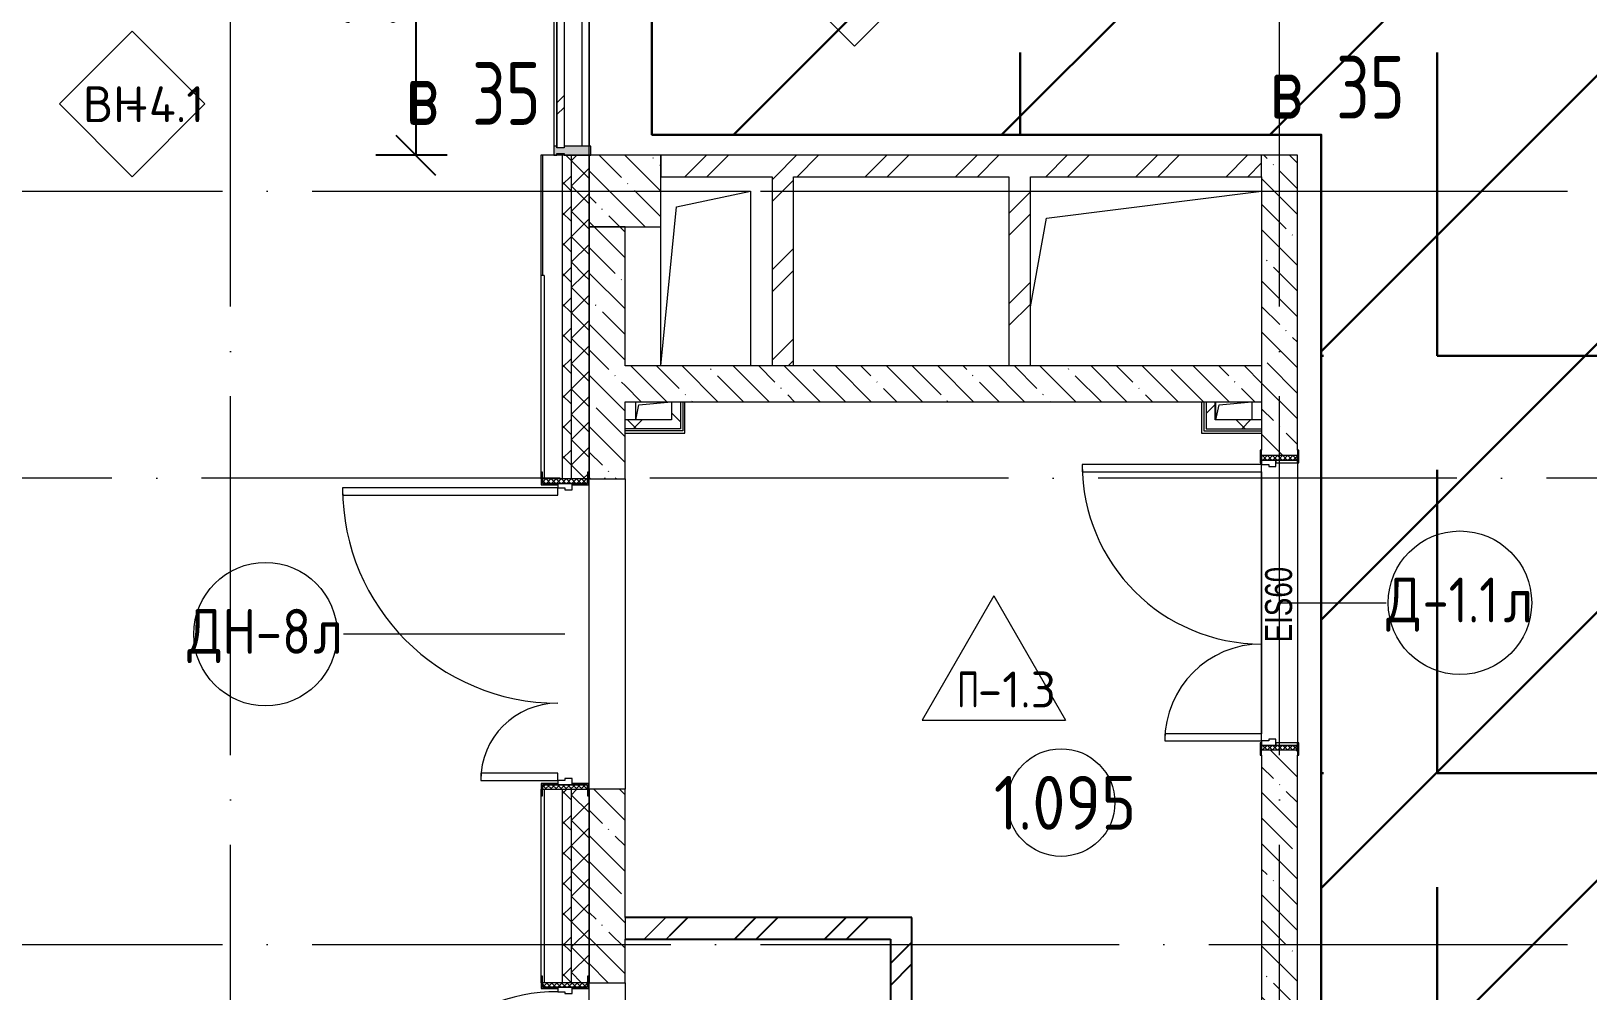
# Model space of a CAD drawing. Header units: millimetres. Extents: x -68946 to 690821, y -552984 to 293768.
# Drawn here: x 145676 to 154358, y 5767 to 11116 of the extents above; entities that cross this region are included whole.
import ezdxf

# ---------------------------------------------------------------- set-up
doc = ezdxf.new("R2010")
doc.units = ezdxf.units.MM
doc.linetypes.add('ADSK_Линия сетки', pattern=[2500, 2000, -250, 0, -250])
doc.linetypes.add('ADSK_Скрыто', pattern=[600, 300, -300])
doc.layers.get('Defpoints').update_dxf_attribs({"color": 250})
for name, color, linetype, lineweight in [('0) блоки', 250, 'Continuous', 25), ('1.2) Стяжка 6 вып.', 30, 'Continuous', 30), ('1.2) Тепло-звук изол. + пденка 6 вып.', 200, 'Continuous', 30), ('1.4) Стяжка 6 вып.', 30, 'Continuous', 30), ('A-____-____-DIMS', 250, 'Continuous', 9), ('A-AREA-____-IDEN', 250, 'Continuous', 9), ('A-DETL-GENF-OTLN', 250, 'Continuous', 5), ('A-DOOR-____-IDEN', 250, 'Continuous', 9), ('A-DOOR-____-MCUT', 250, 'Continuous', 5), ('A-DOOR-____-OTLN', 250, 'Continuous', 5), ('A-DOOR-FRAM-MCUT', 250, 'Continuous', 5), ('A-DOOR-FRAM-OTLN', 250, 'Continuous', 5), ('A-FLOR-____-IDEN', 250, 'Continuous', 9), ('A-FLOR-____-OTLN', 250, 'Continuous', 9), ('A-GLAZ-____-MCUT', 250, 'Continuous', 9), ('A-GLAZ-____-OTLN', 250, 'Continuous', 5), ('A-GLAZ-CWMG-MCUT', 250, 'Continuous', 9), ('A-GLAZ-CWMG-OTLN', 250, 'Continuous', 5), ('A-WALL-____-IDEN', 250, 'Continuous', 9), ('A-WALL-____-MCUT', 250, 'Continuous', 13), ('A-WALL-____-PATT', 250, 'Continuous', 13), ('A-WALL-FNSH-MCUT', 250, 'Continuous', 13), ('G-____-____-SYMB', 250, 'ADSK_Скрыто', 9), ('I-WALL-____-OTLN', 250, 'Continuous', 9), ('S-COLS-____-MCUT', 250, 'Continuous', 25), ('S-COLS-____-OTLN', 250, 'Continuous', 9), ('S-GRID-____-OTLN', 250, 'Continuous', 9)]:
    doc.layers.add(name, color=color, linetype=linetype, lineweight=lineweight)
doc.styles.add('Arial Narrow', font='ARIALN.TTF', dxfattribs={"width": 0.9, "height": 150})
doc.styles.add('GOST Common_1', font='', dxfattribs={"width": 0.9, "height": 250})
doc.styles.add('GOST Common_2', font='', dxfattribs={"width": 0.8, "height": 350})
doc.styles.add('ISOCPEUR_1', font='isocpeur.ttf', dxfattribs={"width": 0.9, "height": 250})
doc.styles.add('ISOCPEUR_2', font='isocpeur.ttf', dxfattribs={"height": 160})
doc.styles.get("Standard").update_dxf_attribs({"font": 'ГОСТ тип А.ttf'})
doc.styles.get('GOST Common_1').set_extended_font_data('GOST Common')
doc.styles.get('GOST Common_2').set_extended_font_data('GOST Common')
doc.dimstyles.new('А3', dxfattribs={"dimtxt": 333, "dimasz": 222, "dimexe": 222, "dimexo": 111, "dimgap": 111, "dimtad": 1, "dimtoh": 1, "dimdec": 0, "dimrnd": 0.0015, "dimzin": 0, "dimdsep": 46, "dimtxsty": 'Standard', "dimblk": 'OBLIQUE', "dimcen": 0, "dimclrd": 7, "dimclre": 7, "dimclrt": 7, "dimadec": 0, "dimazin": 0, "dimtfac": 1, "dimtdec": 0, "dimtofl": 0, "dimtmove": 0, "dimatfit": 3, "dimfxl": 1, "dimtolj": 1, "dimtzin": 0, "dimarcsym": 0})
pattern_1 = [(45, (12287.9, -0.0006), (-251.4472, 251.4472), []), (45, (12287.9, 381), (-251.4472, 251.4472), [])]
pattern_2 = [(45, (12287.91, -0.0006), (-70.71068, 70.71068), []), (135, (12287.91, -0.0006), (-70.71068, -70.71068), [])]
pattern_3 = [(135, (12287.91, -0.0006), (-84.85281, -84.85281), []), (225, (12287.91, -0.0006), (84.85281, -84.85281), [])]
pattern_4 = [(135, (12287.91, -0.0006), (-142.5612, -142.5612), []), (135, (12430.48, -0.0006), (-142.5612, -142.5612), [252.016, -50.403, 3.353, -47.05])]
pattern_5 = [(45, (12287.91, -0.0006), (-141.42136, 141.42136), []), (135, (12287.91, -0.0006), (-141.42136, -141.42136), [])]

# ---------------------------------------------------------------- blocks, each defined once
blk = doc.blocks.new('Дверь_СКБ_1Ст_Наружная - Общешкольная светлая из подвала с фрамугой_ncs s 1020-Y90R_ДН9-35292527-АР1_Маркировочный план 1 этажа С2и3')
at = {"layer": 'A-DOOR-____-OTLN'}
h = blk.add_hatch(dxfattribs=at)
h.set_pattern_fill('FP_56', color=256, style=0, pattern_type=2)
h.set_pattern_definition([(135, (1751.41, 209.685), (-14.14214, -14.14214), []), (225, (1751.41, 209.685), (14.14214, -14.14214), [])])
h.paths.add_polyline_path([(544.5, 65), (544.5, -115), (569.5, -115), (569.5, 135), (544.5, 135), (544.5, 124.4)])
at = {"layer": 'A-DOOR-FRAM-OTLN'}
h = blk.add_hatch(dxfattribs=at)
h.set_pattern_fill('FP_57', color=256, style=0, pattern_type=2)
h.set_pattern_definition([(45, (-371.384, 209.685), (-14.1421, 14.1421), []), (135, (-371.384, 209.685), (-14.1421, -14.1421), [])])
h.paths.add_polyline_path([(-530.5, 135), (-530.5, -115), (-505.5, -115), (-505.5, 135)])
at = {"layer": 'A-DOOR-____-MCUT'}
for p, q in [((-480.5, 1050), (-480.5, 50)), ((-440.5, 1050), (-480.5, 1050)), ((-440.5, 50), (-440.5, 1050)), ((-480.5, 50), (-440.5, 50))]:
    blk.add_line(p, q, dxfattribs=at)
at = {"layer": 'A-DOOR-____-OTLN'}
for p, q in [((-497.5, 143), (-567.5, 143)), ((-567.5, 143), (-567.5, 135)), ((-567.5, 135), (-505.5, 135)), ((-505.5, 135), (-505.5, 50)), ((-497.5, 50), (-497.5, 143)), ((606.5, 143), (536.5, 143)), ((536.5, 143), (536.5, 50)), ((544.5, 50), (544.5, 135)), ((544.5, 135), (606.5, 135)), ((606.5, 135), (606.5, 143)), ((-505.5, 50), (-497.5, 50)), ((536.5, 50), (544.5, 50)), ((-497.5, -30), (-505.5, -30)), ((-505.5, -30), (-505.5, -115)), ((-497.5, -123), (-497.5, -30)), ((544.5, -30), (536.5, -30)), ((536.5, -30), (536.5, -123)), ((544.5, -115), (544.5, -30)), ((-567.5, -115), (-567.5, -123)), ((-505.5, -115), (-567.5, -115)), ((-567.5, -123), (-497.5, -123)), ((536.5, -123), (606.5, -123)), ((606.5, -115), (544.5, -115)), ((606.5, -123), (606.5, -115))]:
    blk.add_line(p, q, dxfattribs=at)
blk.add_arc((-480.5, 50), 1000, 360, 90, dxfattribs=at)
at = {"layer": 'A-DOOR-FRAM-MCUT'}
for p, q in [((-505.5, 135), (-530.5, 135)), ((-530.5, 135), (-530.5, -115)), ((-505.5, -115), (-505.5, 135)), ((569.5, 135), (544.5, 135)), ((544.5, 135), (544.5, -115)), ((569.5, -115), (569.5, 135)), ((-480.5, 50), (-505.5, 50)), ((-505.5, 50), (-505.5, -30)), ((-480.5, 10), (-480.5, 50)), ((-470.5, 10), (-480.5, 10)), ((-470.5, -30), (-470.5, 10)), ((519.5, 10), (509.5, 10)), ((509.5, 10), (509.5, -30)), ((519.5, 50), (519.5, 10)), ((544.5, 50), (519.5, 50)), ((544.5, -30), (544.5, 50)), ((-505.5, -30), (-470.5, -30)), ((509.5, -30), (544.5, -30)), ((-530.5, -115), (-505.5, -115)), ((544.5, -115), (569.5, -115))]:
    blk.add_line(p, q, dxfattribs=at)
blk = doc.blocks.new('Дверь_СКБ_2Ст_Внутренняя1 - Н_Д-1_1_1640x2100h_ЛК-42029885-АР1_Маркировочный план 1 этажа С2и3')
at = {"layer": 'A-DOOR-____-OTLN'}
h = blk.add_hatch(dxfattribs=at)
h.set_pattern_fill('FP_48', color=256, style=0, pattern_type=2)
h.set_pattern_definition([(135, (1481.41, 164.685), (-14.14214, -14.14214), []), (225, (1481.41, 164.685), (14.14214, -14.14214), [])])
h.paths.add_polyline_path([(807.5, 31), (807.5, -100), (832.5, -100), (832.5, 100), (807.5, 100), (807.5, 36.2)])
at = {"layer": 'A-DOOR-FRAM-OTLN'}
h = blk.add_hatch(dxfattribs=at)
h.set_pattern_fill('FP_49', color=256, style=0, pattern_type=2)
h.set_pattern_definition([(45, (-641.384, 164.685), (-14.1421, 14.1421), []), (135, (-641.384, 164.685), (-14.1421, -14.1421), [])])
h.paths.add_polyline_path([(-807.5, -100), (-782.5, -100), (-782.5, 100), (-807.5, 100)])
at = {"layer": 'A-DOOR-____-MCUT'}
for p, q in [((782.5, 1100), (742.5, 1100)), ((742.5, 1100), (742.5, 100)), ((782.5, 100), (782.5, 1100)), ((-757.5, 640), (-757.5, 100)), ((-717.5, 640), (-757.5, 640)), ((-717.5, 100), (-717.5, 640)), ((-757.5, 100), (-717.5, 100)), ((742.5, 100), (782.5, 100))]:
    blk.add_line(p, q, dxfattribs=at)
at = {"layer": 'A-DOOR-____-OTLN'}
for centre, radius, start, end in [((782.5, 100), 1000, 90, 180), ((-757.5, 100), 540, 0, 90)]:
    blk.add_arc(centre, radius, start, end, dxfattribs=at)
at = {"layer": 'A-DOOR-FRAM-MCUT'}
for p, q in [((-767.5, 108), (-837.5, 108)), ((-837.5, 108), (-837.5, 100)), ((-837.5, 100), (-767.5, 100)), ((-782.5, 100), (-807.5, 100)), ((-807.5, 100), (-807.5, -100)), ((-757.5, 100), (-782.5, 100)), ((-782.5, 100), (-782.5, 20)), ((-782.5, -100), (-782.5, 100)), ((-767.5, 100), (-782.5, 100)), ((-782.5, 100), (-782.5, 99)), ((-782.5, 99), (-767.5, 99)), ((-767.5, 100), (-767.5, 108)), ((-767.5, 99), (-767.5, 100)), ((-757.5, 60), (-757.5, 100)), ((782.5, 100), (782.5, 60)), ((807.5, 100), (782.5, 100)), ((862.5, 108), (792.5, 108)), ((792.5, 108), (792.5, 100)), ((807.5, 100), (792.5, 100)), ((792.5, 100), (792.5, 99)), ((792.5, 100), (862.5, 100)), ((792.5, 99), (807.5, 99)), ((807.5, 20), (807.5, 100)), ((832.5, 100), (807.5, 100)), ((807.5, 100), (807.5, -100)), ((807.5, 99), (807.5, 100)), ((832.5, -100), (832.5, 100)), ((862.5, 100), (862.5, 108)), ((-782.5, 20), (-747.5, 20)), ((-767.5, 20), (-782.5, 20)), ((-782.5, 20), (-782.5, -100)), ((-767.5, -100), (-767.5, 20)), ((-747.5, 60), (-757.5, 60)), ((-747.5, 20), (-747.5, 60)), ((782.5, 60), (772.5, 60)), ((772.5, 60), (772.5, 20)), ((772.5, 20), (807.5, 20)), ((807.5, 20), (792.5, 20)), ((792.5, 20), (792.5, -100)), ((807.5, -100), (807.5, 20)), ((-767.5, -100), (-837.5, -100)), ((-837.5, -100), (-837.5, -108)), ((-837.5, -108), (-767.5, -108)), ((-807.5, -100), (-782.5, -100)), ((-782.5, -100), (-767.5, -100)), ((-767.5, -108), (-767.5, -100)), ((792.5, -100), (807.5, -100)), ((862.5, -100), (792.5, -100)), ((792.5, -100), (792.5, -108)), ((792.5, -108), (862.5, -108)), ((807.5, -100), (832.5, -100)), ((862.5, -108), (862.5, -100))]:
    blk.add_line(p, q, dxfattribs=at)
blk = doc.blocks.new('_Wn_-As_OpeningMEP_floor__Rectangular - _Wn_-As_OpeningMEP_floor__Rectangular-V76-АР1_Маркировочный план 1 этажа С2и3')
at = {"layer": 'A-DETL-GENF-OTLN', "lineweight": 5}
for p, q in [((-82.2, 82.3), (99.9, 100)), ((-99.9, 0), (-82.2, 82.3))]:
    blk.add_line(p, q, dxfattribs=at)
blk = doc.blocks.new('_Wn_-As_OpeningMEP_floor__Rectangular - _Wn_-As_OpeningMEP_floor__Rectangular-34854662-АР1_Маркировочный план 1 этажа С2и3')
at = {"layer": 'A-DETL-GENF-OTLN', "lineweight": 5}
for p, q in [((-523.6, 386.1), (675, 537.5)), ((-614.4, -107.6), (-523.6, 386.1))]:
    blk.add_line(p, q, dxfattribs=at)
blk = doc.blocks.new('_Wn_-As_OpeningMEP_floor__Rectangular - _Wn_-As_OpeningMEP_floor__Rectangular-34854785-АР1_Маркировочный план 1 этажа С2и3')
at = {"layer": 'A-DETL-GENF-OTLN', "lineweight": 5}
for p, q in [((-162.1, 449.6), (250, 537.5)), ((-250, -437.5), (-162.1, 449.6))]:
    blk.add_line(p, q, dxfattribs=at)
blk = doc.blocks.new('Прямоугольный импост - Импост структурный с накладкой - 190мм-21850607-АР1_Маркировочный план 1 этажа С2и3')
at = {"layer": 'A-GLAZ-CWMG-OTLN'}
blk.add_hatch(color=50, dxfattribs=at).paths.add_polyline_path([(0, -40), (0, -190), (-50, -190), (-50, -40), (-40, -40), (-40, 0), (-50, 0), (-50, 17), (0, 17), (0, 0), (-10, 0), (-10, -40)])
at = {"layer": 'A-GLAZ-CWMG-MCUT', "lineweight": 5}
for p, q in [((-50, 0), (-50, 17)), ((-50, 17), (0, 17)), ((-40, 0), (-50, 0)), ((-40, -40), (-40, 0)), ((0, 0), (-10, 0)), ((-10, 0), (-10, -40)), ((0, 17), (0, 0)), ((-50, -190), (-50, -40)), ((-50, -40), (-40, -40)), ((-10, -40), (0, -40)), ((0, -40), (0, -190)), ((0, -190), (-50, -190))]:
    blk.add_line(p, q, dxfattribs=at)
blk = doc.blocks.new('PNS_Панель прямоугольная2 - Нр_Стекло - 40мм-36115973-АР1_Маркировочный план 1 этажа С2и3')
at = {"layer": 'A-GLAZ-____-OTLN'}
h = blk.add_hatch(dxfattribs=at)
h.set_pattern_fill('FP_113', color=256, style=0, pattern_type=2)
h.set_pattern_definition([(135, (10867.5, -136420), (-282.8427, -282.8427), [200, -600]), (135, (10967.5, -136620), (-282.8427, -282.8427), [600, -200]), (135, (11067.5, -136220), (-282.8427, -282.8427), [200, -600])])
h.paths.add_polyline_path([(502.5, 0), (502.5, 40), (-502.5, 40), (-502.5, 0), (492.5, 0)])
at = {"layer": 'A-GLAZ-____-MCUT', "lineweight": 5}
for p, q in [((-492.5, 40), (492.5, 40)), ((492.5, 0), (-492.5, 0))]:
    blk.add_line(p, q, dxfattribs=at)
at = {"layer": 'A-GLAZ-____-OTLN'}
blk.add_line((-502.5, 0), (502.5, 0), dxfattribs=at)
blk = doc.blocks.new('Прямоугольный импост - Импост структурный с накладкой - 160мм-36115964-АР1_Маркировочный план 1 этажа С2и3')
at = {"layer": 'A-GLAZ-CWMG-OTLN'}
for p, q in [((136303, 11460), (136303, 10475)), ((136460, 11460), (136460, 10475))]:
    blk.add_line(p, q, dxfattribs=at)
blk = doc.blocks.new('Дверь_СКБ_2Ст_Наружная - Входная дверь 1730х2300Л_NCS S 1020-Y90R_ДН8Л-35292341-АР1_Маркировочный план 1 этажа С2и3')
at = {"layer": 'A-DOOR-____-OTLN'}
h = blk.add_hatch(dxfattribs=at)
h.set_pattern_fill('FP_114', color=256, style=0, pattern_type=2)
h.set_pattern_definition([(135, (1436.41, 199.685), (-14.14214, -14.14214), []), (225, (1436.41, 199.685), (14.14214, -14.14214), [])])
h.paths.add_polyline_path([(859.5, -125), (884.5, -125), (884.5, 125), (859.5, 125), (859.5, -35)])
at = {"layer": 'A-DOOR-FRAM-OTLN'}
h = blk.add_hatch(dxfattribs=at)
h.set_pattern_fill('FP_115', color=256, style=0, pattern_type=2)
h.set_pattern_definition([(45, (-686.384, 199.685), (-14.1421, 14.1421), []), (135, (-686.384, 199.685), (-14.1421, -14.1421), [])])
h.paths.add_polyline_path([(-845.5, 125), (-845.5, -125), (-820.5, -125), (-820.5, 125)])
at = {"layer": 'A-DOOR-____-MCUT'}
for p, q in [((834.5, 1240), (794.5, 1240)), ((794.5, 1240), (794.5, 40)), ((834.5, 40), (834.5, 1240)), ((-795.5, 470), (-795.5, 40)), ((-755.5, 470), (-795.5, 470)), ((-755.5, 40), (-755.5, 470)), ((-795.5, 40), (-755.5, 40)), ((794.5, 40), (834.5, 40))]:
    blk.add_line(p, q, dxfattribs=at)
at = {"layer": 'A-DOOR-____-OTLN'}
for p, q in [((-812.5, 133), (-882.5, 133)), ((-882.5, 133), (-882.5, 125)), ((-882.5, 125), (-820.5, 125)), ((-820.5, 125), (-820.5, 40)), ((-812.5, 40), (-812.5, 133)), ((921.5, 133), (851.5, 133)), ((851.5, 133), (851.5, 40)), ((859.5, 40), (859.5, 125)), ((859.5, 125), (921.5, 125)), ((921.5, 125), (921.5, 133)), ((-820.5, 40), (-812.5, 40)), ((851.5, 40), (859.5, 40)), ((-812.5, -40), (-820.5, -40)), ((-820.5, -40), (-820.5, -125)), ((-812.5, -133), (-812.5, -40)), ((859.5, -40), (851.5, -40)), ((851.5, -40), (851.5, -133)), ((859.5, -125), (859.5, -40)), ((-882.5, -125), (-882.5, -133)), ((-820.5, -125), (-882.5, -125)), ((-882.5, -133), (-812.5, -133)), ((851.5, -133), (921.5, -133)), ((921.5, -125), (859.5, -125)), ((921.5, -133), (921.5, -125))]:
    blk.add_line(p, q, dxfattribs=at)
for centre, radius, start, end in [((834.5, 40), 1200, 90, 180), ((-795.5, 40), 430, 0, 90)]:
    blk.add_arc(centre, radius, start, end, dxfattribs=at)
at = {"layer": 'A-DOOR-FRAM-MCUT'}
for p, q in [((-820.5, 125), (-845.5, 125)), ((-845.5, 125), (-845.5, -125)), ((-820.5, -125), (-820.5, 125)), ((884.5, 125), (859.5, 125)), ((859.5, 125), (859.5, -125)), ((884.5, -125), (884.5, 125)), ((-795.5, 40), (-820.5, 40)), ((-820.5, 40), (-820.5, -40)), ((-795.5, 0), (-795.5, 40)), ((-785.5, 0), (-795.5, 0)), ((-785.5, -40), (-785.5, 0)), ((834.5, 0), (824.5, 0)), ((824.5, 0), (824.5, -40)), ((834.5, 40), (834.5, 0)), ((859.5, 40), (834.5, 40)), ((859.5, -40), (859.5, 40)), ((-820.5, -40), (-785.5, -40)), ((824.5, -40), (859.5, -40)), ((-845.5, -125), (-820.5, -125)), ((859.5, -125), (884.5, -125))]:
    blk.add_line(p, q, dxfattribs=at)
blk = doc.blocks.new('AAR_СКБ_Марка_Перекрытия - Марка пола-17325028-АР1_Маркировочный план 1 этажа С2и3')
at = {"layer": 'A-FLOR-____-IDEN'}
for p, q in [((0, 6.932), (-4.002, 0)), ((0, 6.932), (4.002, 0)), ((-4.002, 0), (4.002, 0))]:
    blk.add_line(p, q, dxfattribs=at)
blk = doc.blocks.new('ADSK_Марка_Дверь - Типоразмер_ADSK_Марка-30565456-АР1_Маркировочный план 1 этажа С2и3')
at = {"layer": 'A-DOOR-____-IDEN'}
blk.add_circle((0, 0), 4, dxfattribs=at)
blk = doc.blocks.new('_Oblique')
at = {"color": 0, "linetype": 'ByBlock', "lineweight": -2}
blk.add_line((-0.5, -0.5), (0.5, 0.5), dxfattribs=at)
blk = doc.blocks.new('*D2620')
at = {"layer": 'A-____-____-DIMS', "color": 7, "lineweight": -2, "transparency": 16777216}
for p, q in [((147996.9, 12545), (147598.7, 12545)), ((147820.7, 12545), (147820.7, 10425)), ((147996.9, 10425), (147598.7, 10425))]:
    blk.add_line(p, q, dxfattribs=at)
at = {"layer": 'Defpoints', "color": 0, "lineweight": 30, "transparency": 16777216}
for p in [(148107.9, 12545), (147820.7, 10425), (148107.9, 10425)]:
    blk.add_point(p, dxfattribs=at)
at = {"layer": 'A-____-____-DIMS', "color": 7, "lineweight": -2, "transparency": 16777216, "xscale": 222, "yscale": 222, "zscale": 222}
for p, rotation in [((147820.7, 12545), 90), ((147820.7, 10425), 270)]:
    blk.add_blockref('_Oblique', p, dxfattribs=dict(at, rotation=rotation))
at = {"layer": 'A-____-____-DIMS', "color": 7, "transparency": 16777216, "insert": (147543.2, 11485), "char_height": 333, "width": 2.299, "attachment_point": 5, "rotation": 90}
blk.add_mtext('\\A1;2120', dxfattribs=at)
blk = doc.blocks.new('AAR_СКБ_Марка_Помещения_мал - Номер-28977439-АР1_Маркировочный план 1 этажа С2и3')
at = {"layer": 'A-AREA-____-IDEN'}
blk.add_circle((-0.028, 0), 3, dxfattribs=at)
blk = doc.blocks.new('ADSK_Марка_Стена - Экземпляр_ADSK_Позиция-30564885-АР1_Маркировочный план 1 этажа С2и3')
at = {"layer": 'A-WALL-____-IDEN'}
for p, q in [((-0.156, 4.37), (-4.213, 0.312)), ((3.901, 0.312), (-0.156, 4.37)), ((-4.213, 0.312), (-0.156, -3.745)), ((-0.156, -3.745), (3.901, 0.312))]:
    blk.add_line(p, q, dxfattribs=at)

msp = doc.modelspace()

# ---------------------------------------------------------------- hatches: boundary and pattern name
at = {"layer": '0) блоки'}
h = msp.add_hatch(dxfattribs=at)
h.set_pattern_fill('FP_4', color=256, style=0, pattern_type=2)
h.set_pattern_definition(pattern_1)
h.paths.add_polyline_path([(149237.8914, 6054.9994), (150467.9138, 6054.9994), (150467.9138, 6174.9994), (149237.8914, 6174.9994)])
h = msp.add_hatch(dxfattribs=at)
h.set_pattern_fill('FP_4', color=256, style=0, pattern_type=2)
h.set_pattern_definition(pattern_1)
h.paths.add_polyline_path([(150467.9741, 1534.9994), (150587.9138, 1534.9994), (150587.9138, 6174.9994), (150467.9138, 6174.9994), (150467.9138, 1534.9994)])
at = {"layer": '1.2) Стяжка 6 вып.', "lineweight": 30}
h = msp.add_hatch(dxfattribs=at)
h.set_pattern_fill('ANSI31', color=256, scale=333)
h.paths.add_polyline_path([(152870.3694, 10538.3524), (149137.9138, 10538.3524), (149137.9138, 12663.8674), (152870.3694, 12663.8674), (152870.3694, 24774.898), (149162.9138, 24774.898), (149162.9138, 27269.7346), (152870.3694, 27269.7346), (152870.3694, 45475.2194), (149117.1568, 45475.2194), (149117.1568, 48329.3719), (152870.3694, 48329.3719), (152870.3694, 58477.4991), (157124.6208, 58477.4991), (157124.6208, 337.5006), (152870.3694, 337.5006)])
at = {"layer": '1.2) Тепло-звук изол. + пденка 6 вып.', "lineweight": 30}
h = msp.add_hatch(dxfattribs=at)
h.set_pattern_fill('ANGLE', color=256, scale=333)
h.set_pattern_definition([(0, (0, 0), (0, 2326.005), [1691.64, -634.365]), (90, (0, 0), (-2326.005, 1e-13), [1691.64, -634.365])])
h.paths.add_polyline_path([(152870.3694, 10538.3524), (149137.9138, 10538.3524), (149137.9138, 12663.8674), (152870.3694, 12663.8674), (152870.3694, 24774.898), (149162.9138, 24774.898), (149162.9138, 27269.7346), (152870.3694, 27269.7346), (152870.3694, 45475.2194), (149117.1568, 45475.2194), (149117.1568, 48329.3719), (152870.3694, 48329.3719), (152870.3694, 58477.4991), (157124.6208, 58477.4991), (157124.6208, 337.5006), (152870.3694, 337.5006)])
at = {"layer": '1.4) Стяжка 6 вып.', "lineweight": 30}
h = msp.add_hatch(dxfattribs=at)
h.set_pattern_fill('ANSI32', color=256, scale=333)
h.paths.add_polyline_path([(152870.3694, 10538.3524), (149137.9138, 10538.3524), (149137.9138, 12663.8674), (152870.3694, 12663.8674), (152870.3694, 24774.898), (149162.9138, 24774.898), (149162.9138, 27269.7346), (152870.3694, 27269.7346), (152870.3694, 45475.2194), (149117.1568, 45475.2194), (149117.1568, 48329.3719), (152870.3694, 48329.3719), (152870.3694, 58477.4991), (157124.6208, 58477.4991), (157124.6208, 337.5006), (152870.3694, 337.5006)])
at = {"layer": 'A-WALL-____-PATT', "lineweight": 15, "true_color": 0x000000}
h = msp.add_hatch(dxfattribs=at)
h.set_pattern_fill('FP_1', color=18, style=0, pattern_type=2)
h.set_pattern_definition(pattern_4)
h.paths.add_polyline_path([(148799.7684, 25), (148987.9138, 25), (148987.9138, 4711.9994), (148787.9138, 4711.9994), (148787.9138, 25)])
h.paths.add_polyline_path([(148985.6886, 5811.9994), (148987.9138, 5811.9994), (148987.9138, 6889.9994), (148787.9138, 6889.9994), (148787.9138, 5811.9994)])
h.paths.add_polyline_path([(148787.9138, 8619.9994), (148987.9138, 8619.9994), (148987.9138, 10025), (148787.9138, 10025), (148787.9138, 8799.0577)])
h.paths.add_polyline_path([(148831.1292, 12545.0003), (148987.9138, 12545.0003), (148987.9138, 13000), (148787.9138, 13000), (148787.9138, 12545.0003)])
h = msp.add_hatch(dxfattribs=at)
h.set_pattern_fill('FP_53', color=18, style=0, pattern_type=2)
h.set_pattern_definition(pattern_3)
h.paths.add_polyline_path([(148687.8919, 9755), (148687.8919, 10425), (148637.8919, 10425), (148637.8919, 9755)])
h = msp.add_hatch(dxfattribs=at)
h.set_pattern_fill('FP_52', color=18, style=0, pattern_type=2)
h.set_pattern_definition(pattern_2)
h.paths.add_polyline_path([(148787.8919, 9755), (148787.8919, 10425), (148687.8919, 10425), (148687.8919, 9755)])
h = msp.add_hatch(dxfattribs=at)
h.set_pattern_fill('FP_4', color=18, style=0, pattern_type=2)
h.set_pattern_definition(pattern_1)
h.paths.add_polyline_path([(149212.9138, 10305.0006), (152537.9138, 10305.0006), (152537.8919, 10424.9987), (149187.8919, 10425.0006), (149187.8919, 10305.0006)])
h = msp.add_hatch(dxfattribs=at)
h.set_pattern_fill('FP_1', color=18, style=0, pattern_type=2)
h.set_pattern_definition(pattern_4)
h.paths.add_polyline_path([(152737.9138, -175), (152737.9138, 7109.9994), (152537.9138, 7109.9994), (152537.9138, -175), (152637.8913, -175)])
h.paths.add_polyline_path([(152588.6141, 8749.9994), (152737.9138, 8749.9994), (152737.8919, 10425.0006), (152537.9138, 10425.0006), (152537.9138, 8749.9994)])
h = msp.add_hatch(dxfattribs=at)
h.set_pattern_fill('FP_4', color=18, style=0, pattern_type=2)
h.set_pattern_definition(pattern_1)
h.paths.add_polyline_path([(149927.9138, 9249.9996), (149927.9138, 10305.0006), (149807.9138, 10305.0006), (149807.9138, 9249.9997)])
h = msp.add_hatch(dxfattribs=at)
h.set_pattern_fill('FP_4', color=18, style=0, pattern_type=2)
h.set_pattern_definition(pattern_1)
h.paths.add_polyline_path([(151128.5422, 9249.9994), (151248.5403, 9249.9997), (151248.5422, 10305.0006), (151128.5422, 10305.0006), (151128.5422, 9268.6131)])
h = msp.add_hatch(dxfattribs=at)
h.set_pattern_fill('FP_53', color=18, style=0, pattern_type=2)
h.set_pattern_definition(pattern_3)
h.paths.add_polyline_path([(148687.8919, -275), (148687.8919, 4711.9994), (148637.8919, 4711.9994), (148637.8919, -275)])
h.paths.add_polyline_path([(148687.8919, 5811.9994), (148687.8919, 6889.9994), (148637.8919, 6889.9994), (148637.8919, 5811.9994)])
h.paths.add_polyline_path([(148637.8919, 8619.9994), (148687.8919, 8619.9994), (148687.8919, 9755), (148637.8919, 9755), (148637.8919, 8799.0577)])
h = msp.add_hatch(dxfattribs=at)
h.set_pattern_fill('FP_52', color=18, style=0, pattern_type=2)
h.set_pattern_definition(pattern_2)
h.paths.add_polyline_path([(148687.8919, -175), (148787.8919, -175), (148787.8919, 4711.9994), (148785.8919, 4711.9994), (148785.8477, 4674.9994), (148777.8919, 4674.9994), (148777.8919, 4711.9994), (148687.8919, 4711.9994), (148687.8919, 8.7269)])
h.paths.add_polyline_path([(148785.8919, 5811.9994), (148787.8919, 5811.9994), (148787.8919, 6889.9994), (148785.8919, 6889.9994), (148785.8919, 6852.9994), (148777.8919, 6852.9994), (148777.8919, 6889.9994), (148687.8919, 6889.9994), (148687.8919, 5811.9994), (148777.8919, 5811.9994), (148777.8919, 5848.9994), (148785.8919, 5848.9994), (148785.8919, 5827.4634)])
h.paths.add_polyline_path([(148777.8919, 8619.9994), (148777.8919, 8656.9994), (148785.8919, 8656.9994), (148785.8919, 8619.9994), (148787.8919, 8619.9994), (148787.8919, 9755), (148687.8919, 9755), (148687.8919, 8619.9994), (148752.8919, 8619.9994)])
h = msp.add_hatch(dxfattribs=at)
h.set_pattern_fill('FP_1', color=18, style=0, pattern_type=2)
h.set_pattern_definition(pattern_4)
h.paths.add_polyline_path([(152537.9138, 9049.9994), (152537.9029, 9249.9994), (148987.9138, 9249.9994), (148987.9138, 9049.9994), (152501.643, 9049.9994)])
h = msp.add_hatch(dxfattribs=at)
h.set_pattern_fill('FP_83', color=18, style=0, pattern_type=2)
h.set_pattern_definition(pattern_5)
h.paths.add_polyline_path([(149297.1093, 8899.9994), (149297.1093, 9049.9994), (149247.1093, 9049.9994), (149247.1093, 8899.9994), (149259.5291, 8899.9994)])
h = msp.add_hatch(dxfattribs=at)
h.set_pattern_fill('FP_83', color=18, style=0, pattern_type=2)
h.set_pattern_definition(pattern_5)
h.paths.add_polyline_path([(152278.7184, 8899.9994), (152278.7184, 9049.9994), (152228.7184, 9049.9994), (152228.7184, 8899.9994), (152265.2896, 8899.9994)])
h = msp.add_hatch(dxfattribs=at)
h.set_pattern_fill('FP_83', color=18, style=0, pattern_type=2)
h.set_pattern_definition(pattern_5)
h.paths.add_polyline_path([(149244.981, 8899.9994), (149247.1093, 8899.9994), (149247.1093, 8949.9994), (148987.9138, 8949.9994), (148987.9138, 8899.9994), (149047.3578, 8899.9994)])
h = msp.add_hatch(dxfattribs=at)
h.set_pattern_fill('FP_83', color=18, style=0, pattern_type=2)
h.set_pattern_definition(pattern_5)
h.paths.add_polyline_path([(152510.9432, 8899.9994), (152537.9138, 8899.9994), (152537.8913, 8949.9994), (152278.7184, 8949.9994), (152278.7184, 8899.9994), (152509.7883, 8899.9994)])
h = msp.add_hatch(dxfattribs=at)
h.set_pattern_fill('FP_4', color=18, style=0, pattern_type=2)
h.set_pattern_definition(pattern_1)
h.paths.add_polyline_path([(149237.8914, 6054.9994), (149237.8914, 6174.9994), (148987.9138, 6174.9994), (148987.9138, 6054.9994), (149123.8775, 6054.9994)])
at = {"layer": 'S-COLS-____-OTLN', "lineweight": 5, "true_color": 0x000000}
h = msp.add_hatch(dxfattribs=at)
h.set_pattern_fill('FP_1', color=18, style=0, pattern_type=2)
h.set_pattern_definition(pattern_4)
h.paths.add_polyline_path([(148861.9225, 10025), (149187.8919, 10025), (149187.8919, 10425), (148787.8919, 10425), (148787.9138, 10025)])

# ---------------------------------------------------------------- linework, layer by layer
at = {"layer": '0) блоки'}
for p, q in [((150587.9138, 6174.9994), (148987.9138, 6174.9994)), ((150587.9138, 1654.9994), (150587.9138, 6174.9994)), ((148987.9138, 6054.9994), (150467.9138, 6054.9994)), ((150467.9138, 6054.9994), (150467.9138, 1534.9994))]:
    msp.add_line(p, q, dxfattribs=at)
at = {"layer": '1.2) Стяжка 6 вып.', "lineweight": 30}
msp.add_lwpolyline([(152870.3694, 45475.2194), (149117.1568, 45475.2194), (149117.1568, 48329.3719), (152870.3694, 48329.3719), (152870.3694, 58477.4991), (157124.6208, 58477.4991), (157124.6208, 337.5006), (152870.3694, 337.5006), (152870.3694, 10538.3524), (149137.9138, 10538.3524), (149137.9138, 12663.8674), (152870.3694, 12663.8674), (152870.3694, 24774.898), (149162.9138, 24774.898), (149162.9138, 27269.7346), (152870.3694, 27269.7346)], close=True, dxfattribs=at)
at = {"layer": 'A-DOOR-____-IDEN', "color": 18, "true_color": 0x000000}
for p, q in [((152637.9138, 7929.9994), (153233.0862, 7929.9994)), ((148652.8919, 7754.9994), (147417.1345, 7754.9994))]:
    msp.add_line(p, q, dxfattribs=at)
at = {"layer": 'A-FLOR-____-OTLN', "color": 18, "lineweight": 5, "true_color": 0x000000}
for p, q in [((148787.8919, 11460.0003), (148787.8919, 10475.0003)), ((149187.8919, 10224.9997), (149687.8919, 10224.9997)), ((149687.8919, 10224.9997), (149687.8919, 9249.9997)), ((151248.5422, 10225), (152537.9029, 10225)), ((149187.8919, 9249.9997), (149187.8919, 10025)), ((149047.3578, 8949.9994), (149047.3578, 9049.9994)), ((152283.7615, 8949.9994), (152283.7615, 9049.9994)), ((152483.513, 9049.9994), (152483.513, 8949.9994)), ((148987.9138, 8619.9994), (148987.9138, 6889.9994)), ((152537.8913, 7199.9994), (152537.8913, 8659.9994)), ((152537.9138, 8659.9994), (152537.9138, 7199.9994)), ((148987.9138, 5809.9994), (148787.9138, 5809.9994)), ((148987.9138, 5811.9994), (148987.9138, 5809.9994))]:
    msp.add_line(p, q, dxfattribs=at)
at = {"layer": 'A-WALL-____-MCUT', "color": 18, "lineweight": 15, "true_color": 0x000000}
for p, q in [((148787.8919, 10425.0003), (148527.8919, 10425.0003)), ((148527.8919, 10425.0003), (148527.8919, 9755)), ((148637.8919, 10425.0003), (148637.8919, 9755)), ((148687.8919, 10425.0003), (148687.8919, 9755)), ((148787.8919, 9755), (148787.8919, 10425.0003)), ((152537.9138, 10425.0006), (149187.8919, 10425.0006)), ((149187.8919, 10425.0006), (149187.8919, 10305.0006)), ((152737.9138, 10425.0006), (152537.9138, 10425.0006)), ((152537.9138, 10305.0006), (152537.9138, 10425.0006)), ((152737.9138, 8779.9994), (152737.9138, 10425.0006)), ((149187.8919, 10305.0006), (149807.9138, 10305.0006)), ((149807.9138, 10305.0006), (149807.9138, 9249.9994)), ((149927.9138, 10305.0006), (151128.5422, 10305.0006)), ((149927.9138, 9249.9994), (149927.9138, 10305.0006)), ((151128.5422, 10305.0006), (151128.5422, 9249.9994)), ((151248.5422, 10305.0006), (152537.9138, 10305.0006)), ((151248.5422, 9249.9994), (151248.5422, 10305.0006)), ((152537.9138, 10305.0006), (152537.9138, 8779.9994)), ((148987.9138, 10025), (148787.9138, 10025)), ((148787.9138, 10025), (148787.9138, 8619.9994)), ((148987.9138, 9249.9994), (148987.9138, 10025)), ((148537.8919, 9755), (148517.8919, 9755)), ((148537.8919, 9755), (148537.8919, 8619.9994)), ((148637.8919, 9755), (148637.8919, 8619.9994)), ((148687.8919, 9755), (148687.8919, 8619.9994)), ((148787.8919, 8619.9994), (148787.8919, 9755)), ((149807.9138, 9249.9994), (148987.9138, 9249.9994)), ((152537.9138, 9249.9994), (149807.9138, 9249.9994)), ((148987.9138, 9049.9994), (152537.9138, 9049.9994)), ((148987.9138, 8619.9994), (148987.9138, 9049.9994)), ((149247.1093, 9049.9994), (149247.1093, 8949.9994)), ((149297.1093, 9049.9994), (149297.1093, 8899.9994)), ((149309.6093, 9049.9994), (149309.6093, 8887.4994)), ((152216.2184, 9049.9994), (152216.2184, 8887.4994)), ((152228.7184, 9049.9994), (152228.7184, 8899.9994)), ((152278.7184, 8949.9994), (152278.7184, 9049.9994)), ((149247.1093, 8949.9994), (148987.9138, 8949.9994)), ((152537.9138, 8949.9994), (152278.7184, 8949.9994)), ((149297.1093, 8899.9994), (148987.9138, 8899.9994)), ((149309.6093, 8887.4994), (148987.9138, 8887.4994)), ((152216.2184, 8887.4994), (152537.9138, 8887.4994)), ((152228.7184, 8899.9994), (152537.9138, 8899.9994)), ((148785.8919, 8619.9994), (148787.8919, 8619.9994)), ((148787.9138, 8619.9994), (148987.9138, 8619.9994)), ((152537.9138, 7079.9994), (152537.9138, 1654.9994)), ((152737.9138, 25), (152737.9138, 7079.9994)), ((148537.8919, 6889.9994), (148537.8919, 5811.9994)), ((148637.8919, 6889.9994), (148637.8919, 5811.9994)), ((148687.8919, 6889.9994), (148687.8919, 5811.9994)), ((148787.8919, 6889.9994), (148785.8919, 6889.9994)), ((148787.8919, 5811.9994), (148787.8919, 6889.9994)), ((148987.9138, 6889.9994), (148787.9138, 6889.9994)), ((148787.9138, 6889.9994), (148787.9138, 5811.9994)), ((148987.9138, 6174.9994), (148987.9138, 6889.9994)), ((148987.9138, 6174.9994), (148987.9138, 6054.9994)), ((148987.9138, 5811.9994), (148987.9138, 6054.9994)), ((148785.8919, 5811.9994), (148787.8919, 5811.9994)), ((148787.9138, 5811.9994), (148987.9138, 5811.9994))]:
    msp.add_line(p, q, dxfattribs=at)
at = {"layer": 'A-WALL-FNSH-MCUT', "lineweight": 15}
for p, q in [((148527.8919, 10425.0003), (148517.8919, 10425.0003)), ((148517.8919, 10425.0003), (148517.8919, 9755)), ((148517.8919, 9755), (148517.8919, 8619.9994)), ((149322.1093, 8874.9994), (149322.1093, 9049.9994)), ((152203.7184, 9049.9994), (152203.7184, 8874.9994)), ((148987.9138, 8874.9994), (149322.1093, 8874.9994)), ((152203.7184, 8874.9994), (152537.9138, 8874.9994)), ((148517.8919, 8619.9994), (148519.8919, 8619.9994)), ((148519.8919, 6889.9994), (148517.8919, 6889.9994)), ((148517.8919, 6889.9994), (148517.8919, 5811.9994)), ((148517.8919, 5811.9994), (148519.8919, 5811.9994))]:
    msp.add_line(p, q, dxfattribs=at)
at = {"layer": 'I-WALL-____-OTLN', "color": 18, "lineweight": 15, "true_color": 0x000000}
for p, q in [((152737.9138, 8709.9994), (152737.9138, 7149.9994)), ((148787.9138, 6889.9994), (148787.9138, 8619.9994)), ((152537.9138, 7199.9994), (152537.9138, 8659.9994)), ((148787.9138, 4711.9994), (148787.9138, 5811.9994)), ((148987.9138, 5811.9994), (148987.9138, 4711.9994))]:
    msp.add_line(p, q, dxfattribs=at)
at = {"layer": 'S-COLS-____-MCUT', "color": 18, "lineweight": 5, "true_color": 0x000000}
for p, q in [((149187.8919, 10425), (148787.8919, 10425)), ((148787.8919, 10425), (148787.8919, 10025)), ((149187.8919, 10025), (149187.8919, 10425)), ((148987.9138, 10025), (149187.8919, 10025))]:
    msp.add_line(p, q, dxfattribs=at)
at = {"layer": 'S-COLS-____-OTLN', "color": 18, "lineweight": 5, "true_color": 0x000000}
msp.add_line((148787.8919, 10025), (148987.9138, 10025), dxfattribs=at)
at = {"layer": 'S-GRID-____-OTLN', "color": 18, "linetype": 'ADSK_Линия сетки', "true_color": 0x000000}
for p, q in [((146787.9138, -2919.5356), (146787.9138, 61063.6538)), ((148787.9138, -2919.5356), (148787.9138, 61063.6538)), ((152637.9138, -2919.5356), (152637.9138, 61063.6538)), ((77240.3519, 10225), (168626.8279, 10225)), ((168626.8279, 8625), (111607.9138, 8625)), ((77240.3519, 6025), (168626.8279, 6025))]:
    msp.add_line(p, q, dxfattribs=at)

# ---------------------------------------------------------------- block references
at = {"layer": 'A-AREA-____-IDEN', "color": 18, "true_color": 0x000000, "xscale": 99.99999999999993, "yscale": 99.99999999999993, "zscale": 99.99999999999993}
msp.add_blockref('AAR_СКБ_Марка_Помещения_мал - Номер-28977439-АР1_Маркировочный план 1 этажа С2и3', (151422.7868, 6816.033), dxfattribs=at)
at = {"layer": 'A-DOOR-____-IDEN', "color": 18, "true_color": 0x000000, "xscale": 99.99999999999993, "yscale": 99.99999999999993, "zscale": 99.99999999999993}
for p in [(153644.3936, 7929.9994), (146982.8919, 7754.9994)]:
    msp.add_blockref('ADSK_Марка_Дверь - Типоразмер_ADSK_Марка-30565456-АР1_Маркировочный план 1 этажа С2и3', p, dxfattribs=at)
at = {"layer": 'A-DOOR-____-OTLN', "color": 18, "true_color": 0x000000}
for name, p, rotation in [('Дверь_СКБ_2Ст_Внутренняя1 - Н_Д-1_1_1640x2100h_ЛК-42029885-АР1_Маркировочный план 1 этажа С2и3', (152637.9138, 7917.4994), 89.9999999999999), ('Дверь_СКБ_2Ст_Наружная - Входная дверь 1730х2300Л_NCS S 1020-Y90R_ДН8Л-35292341-АР1_Маркировочный план 1 этажа С2и3', (148652.8919, 7735.4994), 89.9999999999999), ('Дверь_СКБ_1Ст_Наружная - Общешкольная светлая из подвала с фрамугой_ncs s 1020-Y90R_ДН9-35292527-АР1_Маркировочный план 1 этажа С2и3', (148662.8919, 5242.4994), 89.99999999999993)]:
    msp.add_blockref(name, p, dxfattribs=dict(at, rotation=rotation))
at = {"layer": 'A-FLOR-____-IDEN', "color": 18, "true_color": 0x000000, "xscale": 99.99999999999993, "yscale": 99.99999999999993, "zscale": 99.99999999999993}
msp.add_blockref('AAR_СКБ_Марка_Перекрытия - Марка пола-17325028-АР1_Маркировочный план 1 этажа С2и3', (151044.8171, 7274.9994), dxfattribs=at)
at = {"layer": 'A-GLAZ-____-MCUT', "color": 18, "lineweight": 5, "true_color": 0x000000, "rotation": 270}
msp.add_blockref('PNS_Панель прямоугольная2 - Нр_Стекло - 40мм-36115973-АР1_Маркировочный план 1 этажа С2и3', (148607.9138, 10967.5003), dxfattribs=at)
at = {"layer": 'A-GLAZ-____-OTLN', "color": 18, "true_color": 0x000000}
for name, p in [('_Wn_-As_OpeningMEP_floor__Rectangular - _Wn_-As_OpeningMEP_floor__Rectangular-34854785-АР1_Маркировочный план 1 этажа С2и3', (149437.8919, 9687.4997)), ('_Wn_-As_OpeningMEP_floor__Rectangular - _Wn_-As_OpeningMEP_floor__Rectangular-34854662-АР1_Маркировочный план 1 этажа С2и3', (151862.9029, 9687.4997)), ('_Wn_-As_OpeningMEP_floor__Rectangular - _Wn_-As_OpeningMEP_floor__Rectangular-V76-АР1_Маркировочный план 1 этажа С2и3', (149147.2336, 8949.9994)), ('_Wn_-As_OpeningMEP_floor__Rectangular - _Wn_-As_OpeningMEP_floor__Rectangular-V76-АР1_Маркировочный план 1 этажа С2и3', (152383.6372, 8949.9994))]:
    msp.add_blockref(name, p, dxfattribs=at)
at = {"layer": 'A-GLAZ-CWMG-OTLN', "color": 18, "true_color": 0x000000}
msp.add_blockref('Прямоугольный импост - Импост структурный с накладкой - 160мм-36115964-АР1_Маркировочный план 1 этажа С2и3', (12287.9138, -0.0006), dxfattribs=at)
at = {"layer": 'A-GLAZ-CWMG-OTLN', "color": 18, "true_color": 0x000000, "extrusion": (0, 0, -1), "rotation": 270}
msp.add_blockref('Прямоугольный импост - Импост структурный с накладкой - 190мм-21850607-АР1_Маркировочный план 1 этажа С2и3', (-148607.9138, 10425.0003), dxfattribs=at)
at = {"layer": 'A-WALL-____-IDEN', "color": 18, "true_color": 0x000000, "xscale": 99.99999999999993, "yscale": 99.99999999999993, "zscale": 99.99999999999993}
for p in [(150283.6307, 11407.0847), (146254.4818, 10679.2831)]:
    msp.add_blockref('ADSK_Марка_Стена - Экземпляр_ADSK_Позиция-30564885-АР1_Маркировочный план 1 этажа С2и3', p, dxfattribs=at)

# ---------------------------------------------------------------- texts
at = {"layer": 'A-AREA-____-IDEN', "color": 18, "true_color": 0x000000, "insert": (151044.4476, 6964.6928), "char_height": 300, "width": 609.2825, "attachment_point": 1, "style": 'ISOCPEUR_1'}
msp.add_mtext('1.095', dxfattribs=at)
at = {"layer": 'A-DOOR-____-IDEN', "color": 18, "true_color": 0x000000, "insert": (152557.7653, 7709.042), "char_height": 150, "width": 526.708687, "attachment_point": 1, "rotation": 90, "style": 'Arial Narrow'}
msp.add_mtext('EIS60', dxfattribs=at)
at = {"layer": 'A-DOOR-____-IDEN', "color": 18, "true_color": 0x000000, "char_height": 250, "attachment_point": 1, "style": 'GOST Common_1'}
for s, insert, width in [('\\fGOST Common|b0|i0|c204|p34|;\\W.9;Д', (153233.0862, 8070.45), 245.316375), ('-1.1', (153435.4925, 8070.45), 548.35425), ('\\fGOST Common|b0|i0|c204|p34|;\\W.9;л', (153887.93, 8070.45), 194.810062), ('ДН', (146547.7345, 7895.45), 461.772), ('-8', (146928.7345, 7895.45), 389.620125), ('\\fGOST Common|b0|i0|c204|p34|;\\W.9;л', (147250.2033, 7895.45), 194.810062)]:
    msp.add_mtext(s, dxfattribs=dict(at, insert=insert, width=width))
at = {"layer": 'A-FLOR-____-IDEN', "color": 18, "true_color": 0x000000, "char_height": 200, "attachment_point": 1, "style": 'ISOCPEUR_2'}
for s, insert, width in [('\\fISOCPEUR|b0|i0|c204|p34|;\\W.7;П', (150839.5822, 7546.3852), 140.295312), ('-1.3', (150955.3374, 7546.3852), 381.60325)]:
    msp.add_mtext(s, dxfattribs=dict(at, insert=insert, width=width))
at = {"layer": 'A-WALL-____-IDEN', "color": 18, "true_color": 0x000000, "char_height": 200, "attachment_point": 1, "style": 'ISOCPEUR_2'}
for s, insert, width in [('ВН', (145964.5509, 10808.9517), 280.590625), ('-4.1', (146196.0613, 10808.9517), 398.438687)]:
    msp.add_mtext(s, dxfattribs=dict(at, insert=insert, width=width))
at = {"layer": 'G-____-____-SYMB', "linetype": 'Continuous', "char_height": 350, "attachment_point": 1, "style": 'GOST Common_2'}
for s, insert, width in [(' 35', (147964.784, 10943.7763), 596.4555), (' 35', (152783.589, 10978.5755), 596.4555), ('\\fGOST Common|b0|i0|c204|p34|;\\W.8;в', (152582.5057, 10978.5755), 243.713), ('\\fGOST Common|b0|i0|c204|p34|;\\W.8;в', (147763.7007, 10943.7763), 243.713)]:
    msp.add_mtext(s, dxfattribs=dict(at, insert=insert, width=width))

# ---------------------------------------------------------------- dimensions: what is measured, and where the dimension line sits
at = {"layer": 'A-____-____-DIMS', "color": 18, "true_color": 0x000000}
dim = msp.add_linear_dim(base=(147820.7228, 10425.0003), p1=(148107.9138, 12545.0003), p2=(148107.9138, 10425.0003), angle=90, dimstyle='А3', dxfattribs=at)
dim.commit()
dim.dimension.update_dxf_attribs({"geometry": '*D2620', "text_midpoint": (147543.2228, 11485.0003)})

doc.saveas('drawing.dxf')
